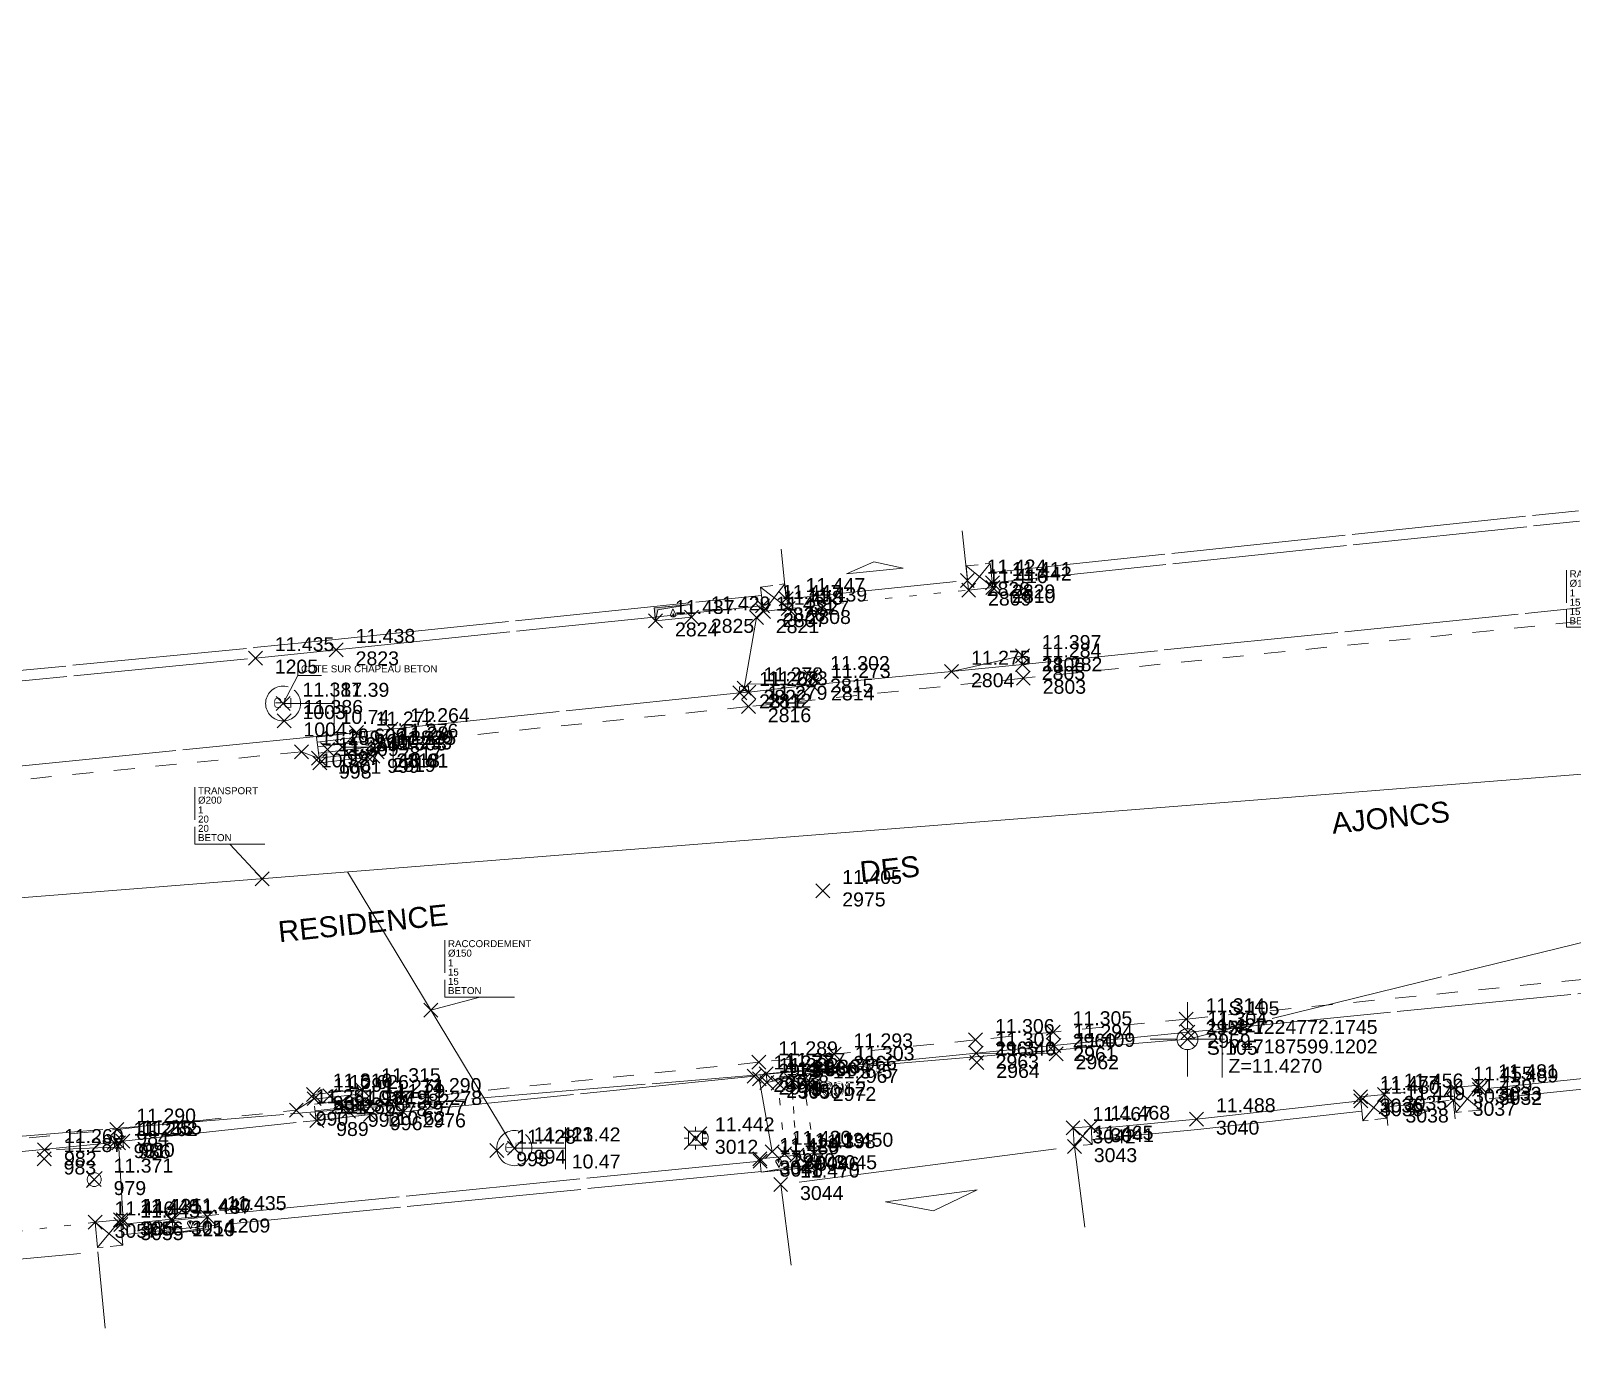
# Model space of a CAD drawing. Header units: metres. Extents: x 1224602 to 1224842, y 7187490 to 7187733.
# Drawn here: x 1224755.59 to 1224777.69, y 7187594.59 to 7187613.58 of the extents above; entities that cross this region are included whole.
import ezdxf
from ezdxf.enums import TextEntityAlignment as Align

# ---------------------------------------------------------------- set-up
doc = ezdxf.new("R2010")
doc.units = ezdxf.units.M
doc.header["$PDMODE"] = 3
doc.header["$PDSIZE"] = 0.1
for name, pattern in [('LL_0822', [2.5, 2.5, 0]), ('LL_0824', [0.35, 0.1, -0.25]), ('LL_0827', [0.2, 0.1, -0.1]), ('LL_0829', [0.6, 0.3, -0.3]), ('SL_1146', [2.5, 2.5, 0]), ('Socle_Continu', [2.5, 2.5, 0]), ('YL_2901', [2.5, 2.5, 0])]:
    doc.linetypes.add(name, pattern=pattern)
for name, color, linetype, lineweight in [('CLOTU_SCS', 212, 'Socle_Continu', 13), ('EAUPO_SCS', 140, 'Socle_Continu', 13), ('ELECT_SCS', 1, 'Socle_Continu', 13), ('GAZFL_SCS', 40, 'Socle_Continu', 13), ('HABIL_SCI', 7, 'Socle_Continu', 13), ('SIGTA_SCI', 7, 'Socle_Continu', 13), ('SIGTM_PSI', 1, 'Socle_Continu', 13), ('SIGTM_SCI', 1, 'Socle_Continu', 13), ('SIGTO_PSI', 255, 'Socle_Continu', 13), ('SIGTO_SCI', 255, 'Socle_Continu', 13), ('VOIRI_SCS', 7, 'Socle_Continu', 13)]:
    doc.layers.add(name, color=color, linetype=linetype, lineweight=lineweight)
for name, color, linetype, lineweight, true_color in [('EAUPL_PSI', 5, 'Socle_Continu', 13, 0x0000ff), ('EAUPL_SCS', 5, 'Socle_Continu', 13, 0x0000ff), ('EAUPL_SCT', 5, 'Socle_Continu', 13, 0x0000ff), ('EAUUS_PSI', 7, 'Socle_Continu', 13, 0x7f3f00), ('EAUUS_SCI', 7, 'Socle_Continu', 13, 0x7f3f00), ('EAUUS_SCS', 7, 'Socle_Continu', 13, 0x7f3f00), ('EAUUS_SCT', 7, 'Socle_Continu', 13, 0x7f3f00), ('SIGTR_PSS', 7, 'Socle_Continu', 13, 0x9966cc), ('SIGTS_PSS', 7, 'Socle_Continu', 13, 0x9966cc)]:
    doc.layers.add(name, color=color, linetype=linetype, lineweight=lineweight, true_color=true_color)
doc.styles.add('Reseaux', font='arial.ttf')
doc.styles.get("Standard").update_dxf_attribs({"font": 'arial.ttf'})
doc.styles.add('Style_2', font='WINGDNG3.TTF')
doc.linetypes.add('BL_0068', pattern='A,0.508,-0.254,["}",Style_2,S=0.254,R=0,X=-0.2,Y=-0.12],0.254', length=1.016)
doc.linetypes.add('BL_0101', pattern='A,3,-0.2,0.2,-0.381,["ep",Standard,S=0.254,R=0,X=-0.2,Y=-0.1],-0.381,0.2,-0.2', length=4.562)
doc.linetypes.add('CL_0181', pattern='A,3,-0.15,0.4,-0.381,["eu",Standard,S=0.254,R=0,X=-0.2,Y=-0.1],-0.381,0.4,-0.15', length=4.862)

# ---------------------------------------------------------------- blocks, each defined once
blk = doc.blocks.new('YP_1521')
at = {"layer": 'SIGTO_SCI', "color": 7, "linetype": 'Socle_Continu'}
blk.add_point((0, 0), dxfattribs=at)
at = {"layer": 'SIGTA_SCI', "linetype": 'Socle_Continu'}
blk.add_attdef('ALT', (0.278, 0.099), '', height=0.2, dxfattribs=at)
at = {"layer": 'SIGTA_SCI', "linetype": 'Socle_Continu', "flags": 9}
blk.add_attdef('CALQUE_ALT', (1.69, -1.18), '', height=0.2, dxfattribs=at)
at = {"layer": 'SIGTM_SCI', "linetype": 'Socle_Continu'}
blk.add_attdef('MAT', (0.278, -0.223), '', height=0.2, dxfattribs=at)
at = {"layer": 'SIGTM_SCI', "linetype": 'Socle_Continu', "flags": 9}
blk.add_attdef('CALQUE_MAT', (1.69, -1.501), '', height=0.2, dxfattribs=at)
at = {"layer": 'SIGTO_SCI', "linetype": 'Socle_Continu', "flags": 9}
for tag, p in [('ID', (1.69, 0.105)), ('NATURE', (1.69, -0.216)), ('FAMILLE', (1.69, -0.538)), ('CALQUE', (1.69, -0.859)), ('PCRS', (1.69, -1.823))]:
    blk.add_attdef(tag, p, '', height=0.2, dxfattribs=at)
blk = doc.blocks.new('YP_2900')
at = {"layer": 'SIGTO_PSI', "linetype": 'Socle_Continu'}
blk.add_line((0.5, 0), (0, 0), dxfattribs=at)
at = {"layer": 'SIGTO_PSI', "linetype": 'Socle_Continu', "flags": 128}
blk.add_lwpolyline([(0.5, -0.55), (0.5, 0.55)], dxfattribs=at)
at = {"layer": 'SIGTO_PSI', "color": 7, "linetype": 'Socle_Continu'}
blk.add_point((0, 0), dxfattribs=at)
at = {"layer": 'SIGTM_PSI', "color": 1, "linetype": 'Socle_Continu'}
blk.add_attdef('MAT', (0.589, 0.345), '', height=0.2, dxfattribs=at)
at = {"layer": 'SIGTM_PSI', "linetype": 'Socle_Continu', "flags": 9}
blk.add_attdef('CALQUE_MAT', (1.598, -0.695), '', height=0.2, dxfattribs=at)
at = {"layer": 'SIGTO_PSI', "linetype": 'Socle_Continu', "flags": 9}
for tag, p in [('ID', (1.598, 0.59)), ('NATURE', (1.598, 0.269)), ('FAMILLE', (1.598, -0.052)), ('CALQUE', (1.598, -0.374)), ('PCRS', (1.598, -1.016))]:
    blk.add_attdef(tag, p, '', height=0.2, dxfattribs=at)
at = {"layer": 'SIGTO_PSI', "linetype": 'Socle_Continu'}
for tag, p in [('X=', (0.589, 0.075)), ('Y=', (0.589, -0.204)), ('Z=', (0.589, -0.482))]:
    blk.add_attdef(tag, p, '', height=0.2, dxfattribs=at)
blk = doc.blocks.new('AP_0001')
at = {"layer": 'EAUPO_SCS', "linetype": 'Socle_Continu'}
blk.add_line((0.113, 0.113), (-0.113, -0.113), dxfattribs=at)
blk.add_circle((0, 0), 0.1, dxfattribs=at)
at = {"layer": 'EAUPO_SCS', "linetype": 'Socle_Continu', "flags": 9}
for tag, p in [('ID', (0.809, 0.507)), ('NATURE', (0.809, 0.186)), ('FAMILLE', (0.809, -0.135)), ('CALQUE', (0.809, -0.456)), ('PCRS', (0.809, -0.778))]:
    blk.add_attdef(tag, p, '', height=0.2, dxfattribs=at)
blk = doc.blocks.new('BP_0091')
at = {"layer": 'EAUPL_SCS', "linetype": 'Socle_Continu'}
h = blk.add_hatch(color=256, dxfattribs=at)
h.dxf.hatch_style = 1
h.paths.add_polyline_path([(0.09, 0), (0.91, 0, 0.388383)])
blk.add_line((0.91, 0), (0.09, 0), dxfattribs=at)
at = {"layer": 'EAUPL_SCS', "linetype": 'Socle_Continu', "flags": 128}
blk.add_lwpolyline([(0, 0), (0, 0.5), (1, 0.5), (1, 0)], close=True, dxfattribs=at)
at = {"layer": 'EAUPL_SCS', "linetype": 'Socle_Continu'}
blk.add_arc((0.5, -0.44), 0.602, 47.5494, 132.4506, dxfattribs=at)
at = {"layer": 'EAUPL_SCS', "linetype": 'Socle_Continu', "flags": 9}
for tag, p in [('CALQUE', (1.45, -0.06)), ('ID', (1.45, 0.91)), ('NATURE', (1.45, 0.59)), ('FAMILLE', (1.45, 0.27)), ('PCRS', (1.45, -0.38))]:
    blk.add_attdef(tag, p, '', height=0.2, dxfattribs=at)
blk = doc.blocks.new('LP_0841')
at = {"layer": 'VOIRI_SCS', "linetype": 'Socle_Continu', "flags": 128}
blk.add_lwpolyline([(0, 0), (0, 0.5), (1, 0)], dxfattribs=at)
at = {"layer": 'VOIRI_SCS', "linetype": 'Socle_Continu', "flags": 9}
for tag, p in [('ID', (1.428, 0.548)), ('NATURE', (1.428, 0.227)), ('FAMILLE', (1.428, -0.095)), ('CALQUE', (1.428, -0.416)), ('PCRS', (1.428, -0.737))]:
    blk.add_attdef(tag, p, '', height=0.2, dxfattribs=at)
blk = doc.blocks.new('BP_0089')
at = {"layer": 'EAUPL_SCS', "linetype": 'Socle_Continu'}
for p, q in [((1, 0.813), (-0.001, 0.812)), ((0, 0.625), (1, 0.626)), ((1, 0.376), (0, 0.375)), ((0, 0.187), (1, 0.188))]:
    blk.add_line(p, q, dxfattribs=at)
at = {"layer": 'EAUPL_SCS', "linetype": 'Socle_Continu', "flags": 128}
blk.add_lwpolyline([(0, 0), (-0.001, 1), (0.999, 1), (1, 0.001)], close=True, dxfattribs=at)
at = {"layer": 'EAUPL_SCS', "linetype": 'Socle_Continu', "flags": 9}
for tag, p in [('ID', (1.216, 0.998)), ('NATURE', (1.216, 0.676)), ('FAMILLE', (1.216, 0.355)), ('CALQUE', (1.216, 0.034)), ('PCRS', (1.216, -0.287))]:
    blk.add_attdef(tag, p, '', height=0.2, dxfattribs=at)
blk = doc.blocks.new('CP_0162')
at = {"layer": 'EAUUS_SCS', "linetype": 'Socle_Continu', "const_width": 0.025, "flags": 128}
for points in [[(-0.063, -0.111), (-0.174, -0.111, -0.405328), (-0.241, -0.045), (-0.241, 0.067, -0.999132), (-0.063, 0.067), (-0.063, 0.022), (-0.218, 0.022)], [(0.048, 0.155), (0.048, -0.034, 0.410802), (0.125, -0.111), (0.225, -0.111), (0.225, 0.155)]]:
    blk.add_lwpolyline(points, format="xyb", dxfattribs=at)
at = {"layer": 'EAUUS_SCS', "linetype": 'Socle_Continu'}
blk.add_circle((0, 0), 0.5, dxfattribs=at)
at = {"layer": 'EAUUS_SCS', "linetype": 'Socle_Continu', "flags": 9}
for tag, p in [('ID', (0.918, 0.522)), ('NATURE', (0.918, 0.2)), ('FAMILLE', (0.918, -0.121)), ('CALQUE', (0.918, -0.442)), ('PCRS', (0.918, -0.763))]:
    blk.add_attdef(tag, p, '', height=0.2, dxfattribs=at)
blk = doc.blocks.new('JP_0703')
at = {"layer": 'GAZFL_SCS', "linetype": 'Socle_Continu'}
blk.add_hatch(color=256, dxfattribs=at).paths.add_polyline_path([(0, 0), (0, 0.359), (1, 0.359), (0.088, 0.3)])
h = blk.add_hatch(color=256, dxfattribs=at)
edge = h.paths.add_edge_path()
edge.add_line((0.505, 0.179), (0.471, 0.106))
edge.add_line((0.471, 0.106), (0.471, 0.096))
edge.add_ellipse((0.505, 0.099), major_axis=(-0.0336, 0), ratio=0.758629, start_angle=5.446, end_angle=174.554)
edge.add_line((0.538, 0.096), (0.538, 0.106))
edge.add_line((0.538, 0.106), (0.505, 0.179))
at = {"layer": 'GAZFL_SCS', "linetype": 'Socle_Continu', "flags": 128}
blk.add_lwpolyline([(0, 0.359), (0, 0), (1, 0), (1, 0.359)], close=True, dxfattribs=at)
at = {"layer": 'GAZFL_SCS', "linetype": 'Socle_Continu'}
blk.add_lwpolyline([(0, 0), (0, 0.359), (1, 0.359), (0.088, 0.3)], close=True, dxfattribs=at)
blk.add_lwpolyline([(0.578, 0.106), (0.578, 0.124), (0.505, 0.281), (0.432, 0.124), (0.432, 0.106, 0.066358), (0.436, 0.095, 0.1059), (0.452, 0.076, 0.086348), (0.476, 0.064, 0.076263), (0.505, 0.059, 0.076263), (0.534, 0.064, 0.086348), (0.557, 0.076, 0.1059), (0.574, 0.095, 0.066358)], format="xyb", close=True, dxfattribs=at)
at = {"layer": 'GAZFL_SCS', "linetype": 'Socle_Continu', "flags": 9}
for tag, p in [('ID', (1.013, 0.696)), ('NATURE', (1.013, 0.374)), ('FAMILLE', (1.013, 0.053)), ('CALQUE', (1.013, -0.268)), ('PCRS', (1.013, -0.589))]:
    blk.add_attdef(tag, p, '', height=0.2, dxfattribs=at)
blk = doc.blocks.new('LP_0842')
at = {"layer": 'VOIRI_SCS', "linetype": 'Socle_Continu', "flags": 128}
blk.add_lwpolyline([(1, 0), (1, 0.5), (0, 0)], dxfattribs=at)
at = {"layer": 'VOIRI_SCS', "linetype": 'Socle_Continu', "flags": 9}
for tag, p in [('ID', (1.488, 0.614)), ('NATURE', (1.488, 0.292)), ('FAMILLE', (1.488, -0.029)), ('CALQUE', (1.488, -0.35)), ('PCRS', (1.488, -0.672))]:
    blk.add_attdef(tag, p, '', height=0.2, dxfattribs=at)
blk = doc.blocks.new('SP_1162')
at = {"layer": 'CLOTU_SCS', "linetype": 'Socle_Continu'}
for p, q in [((0, 0), (1, 1)), ((0, 1), (1, 0))]:
    blk.add_line(p, q, dxfattribs=at)
at = {"layer": 'CLOTU_SCS', "linetype": 'Socle_Continu', "flags": 128}
blk.add_lwpolyline([(1, 0), (0, 0), (0, 1), (1, 1)], close=True, dxfattribs=at)
at = {"layer": 'CLOTU_SCS', "linetype": 'Socle_Continu', "flags": 9}
for tag, p in [('NATURE', (1.089, -0.022)), ('ID', (1.089, 0.299)), ('CALQUE', (1.089, -0.665)), ('FAMILLE', (1.089, -0.344)), ('PCRS', (1.089, -0.986))]:
    blk.add_attdef(tag, p, '', height=0.2, dxfattribs=at)
blk = doc.blocks.new('SP_1161')
at = {"layer": 'CLOTU_SCS', "linetype": 'Socle_Continu'}
for p, q in [((0, 0), (0, 0.2745)), ((1, 0.2745), (1, 0)), ((0.5, 0.1545), (0.3438, 0.103)), ((0.6563, 0.103), (0.5, 0.1545)), ((0.3438, 0.103), (0.6563, 0.103)), ((0.0625, 0), (0.9375, 0))]:
    blk.add_line(p, q, dxfattribs=at)
at = {"layer": 'CLOTU_SCS', "linetype": 'Socle_Continu', "flags": 9}
for tag, p in [('ID', (1.3598, 0.3853)), ('NATURE', (1.3598, 0.0641)), ('FAMILLE', (1.3598, -0.2572)), ('CALQUE', (1.3598, -0.5785)), ('PCRS', (1.3598, -0.8998))]:
    blk.add_attdef(tag, p, '', height=0.2, dxfattribs=at)
blk = doc.blocks.new('FP_0404')
at = {"layer": 'ELECT_SCS', "linetype": 'Socle_Continu'}
h = blk.add_hatch(color=91, dxfattribs=at)
edge = h.paths.add_edge_path()
edge.add_ellipse((0.264, 0.162), major_axis=(-0.0287, 0.0287), ratio=1, start_angle=-135, end_angle=45, ccw=False)
edge.add_ellipse((0.264, 0.162), major_axis=(-0.0287, 0.0287), ratio=1, start_angle=45, end_angle=225, ccw=False)
h = blk.add_hatch(color=91, dxfattribs=at)
edge = h.paths.add_edge_path()
edge.add_ellipse((0.264, -0.163), major_axis=(-0.0287, 0.0287), ratio=1, start_angle=-135, end_angle=45, ccw=False)
edge.add_ellipse((0.264, -0.163), major_axis=(-0.0287, 0.0287), ratio=1, start_angle=45, end_angle=225, ccw=False)
at = {"layer": 'ELECT_SCS', "color": 193, "linetype": 'Socle_Continu'}
for p, q in [((-0.325, 0.325), (-0.203, 0.203)), ((0, 0.203), (0, 0.325)), ((0.203, 0.203), (0.325, 0.325)), ((-0.203, 0), (-0.325, 0)), ((-0.203, -0.203), (-0.325, -0.325)), ((0, -0.203), (0, -0.325)), ((0.203, 0), (0.325, 0)), ((0.325, -0.325), (0.203, -0.203))]:
    blk.add_line(p, q, dxfattribs=at)
at = {"layer": 'ELECT_SCS', "color": 91, "linetype": 'Socle_Continu', "flags": 128}
blk.add_lwpolyline([(-0.203, -0.203), (0.203, -0.203), (0.203, 0.203), (-0.203, 0.203)], close=True, dxfattribs=at)
at = {"layer": 'ELECT_SCS', "linetype": 'Socle_Continu', "flags": 128}
blk.add_lwpolyline([(-0.119, -0.115), (-0.014, 0.066), (0.015, 0.019), (0.115, 0.117), (0.012, -0.071), (-0.016, -0.017), (-0.119, -0.115)], dxfattribs=at)
at = {"layer": 'ELECT_SCS', "color": 91, "linetype": 'Socle_Continu'}
for points in [[(0.305, 0.162, 0.098491), (0.302, 0.178, 0.098491), (0.293, 0.191, 0.098491), (0.28, 0.2, 0.098491), (0.264, 0.203, 0.098491), (0.249, 0.2, 0.098491), (0.235, 0.191, 0.098491), (0.227, 0.178, 0.098491), (0.223, 0.162, 0.098491)], [(0.223, 0.162, 0.098491), (0.227, 0.147, 0.098491), (0.235, 0.134, 0.098491), (0.249, 0.125, 0.098491), (0.264, 0.122, 0.098491), (0.28, 0.125, 0.098491), (0.293, 0.134, 0.098491), (0.302, 0.147, 0.098491), (0.305, 0.162, 0.098491)], [(0.305, -0.163, 0.081301), (0.347, -0.095, 0.098491), (0.366, 0, 0.098491), (0.347, 0.095, 0.081301), (0.305, 0.162, 0.098491)], [(0.305, -0.163, 0.098491), (0.302, -0.147, 0.098491), (0.293, -0.134, 0.098491), (0.28, -0.125, 0.098491), (0.264, -0.122, 0.098491), (0.249, -0.125, 0.098491), (0.235, -0.134, 0.098491), (0.227, -0.147, 0.098491), (0.223, -0.163, 0.098491)], [(0.223, -0.163, 0.098491), (0.227, -0.178, 0.098491), (0.235, -0.191, 0.098491), (0.249, -0.2, 0.098491), (0.264, -0.203, 0.098491), (0.28, -0.2, 0.098491), (0.293, -0.191, 0.098491), (0.302, -0.178, 0.098491), (0.305, -0.163, 0.098491)]]:
    blk.add_lwpolyline(points, format="xyb", dxfattribs=at)
at = {"layer": 'ELECT_SCS', "linetype": 'Socle_Continu', "flags": 9}
for tag, p in [('ID', (0.868, 0.47)), ('NATURE', (0.868, 0.148)), ('FAMILLE', (0.868, -0.173)), ('CALQUE', (0.868, -0.494)), ('PCRS', (0.868, -0.815))]:
    blk.add_attdef(tag, p, '', height=0.2, dxfattribs=at)
blk = doc.blocks.new('YP_2903')
at = {"layer": 'SIGTR_PSS', "color": 1, "linetype": 'Socle_Continu'}
blk.add_line((0, 0.15), (0, 0.533), dxfattribs=at)
at = {"layer": 'SIGTR_PSS', "color": 5, "linetype": 'Socle_Continu'}
blk.add_line((-0.15, 0), (-0.533, 0), dxfattribs=at)
at = {"layer": 'SIGTR_PSS', "color": 3, "linetype": 'Socle_Continu'}
blk.add_line((0.15, 0), (0.533, 0), dxfattribs=at)
at = {"layer": 'SIGTR_PSS', "color": 2, "linetype": 'Socle_Continu'}
blk.add_line((0, -0.15), (0, -0.533), dxfattribs=at)
at = {"layer": 'SIGTR_PSS', "color": 4, "linetype": 'Socle_Continu'}
blk.add_circle((0, 0), 0.15, dxfattribs=at)
at = {"layer": 'SIGTR_PSS', "linetype": 'Socle_Continu', "flags": 9}
for tag, p in [('ID', (1.343, 0.305)), ('NATURE', (1.343, -0.016)), ('FAMILLE', (1.343, -0.337)), ('CALQUE', (1.343, -0.659)), ('PCRS', (1.343, -0.98))]:
    blk.add_attdef(tag, p, '', height=0.2, dxfattribs=at)
blk = doc.blocks.new('ZP_1565')
at = {"layer": 'HABIL_SCI', "linetype": 'Socle_Continu'}
blk.add_attdef('TYPE', text='', height=0.3, dxfattribs=at).set_placement((0, 0), align=Align.MIDDLE_CENTER)
at = {"layer": 'HABIL_SCI', "linetype": 'Socle_Continu', "flags": 9}
for tag, p in [('ID', (0.547, -0.599)), ('NATURE', (0.547, -0.92)), ('FAMILLE', (0.547, -1.242)), ('CALQUE', (0.547, -1.563)), ('PCRS', (0.533, -1.833))]:
    blk.add_attdef(tag, p, '', height=0.2, dxfattribs=at)
blk = doc.blocks.new('*U81')
at = {"layer": 'EAUUS_SCI', "linetype": 'Socle_Continu'}
blk.add_line((-0.926, 0.992), (0, 0), dxfattribs=at)
at = {"layer": 'EAUUS_SCI', "linetype": 'Socle_Continu', "flags": 128}
blk.add_lwpolyline([(0.074, 0.992), (-1.926, 0.992), (-1.926, 2.63)], dxfattribs=at)
at = {"layer": 'EAUUS_SCI', "linetype": 'Socle_Continu'}
blk.add_point((0, 0), dxfattribs=at)
for tag, p in [('TYPE', (-1.838, 2.425)), ('DIAM', (-1.838, 2.155)), ('NBR', (-1.838, 1.876)), ('LARG', (-1.838, 1.611)), ('HAUT', (-1.838, 1.345)), ('MATER', (-1.838, 1.079))]:
    blk.add_attdef(tag, p, '', height=0.2, dxfattribs=at)
at = {"layer": 'EAUUS_SCI', "linetype": 'Socle_Continu', "flags": 9}
for tag, p in [('ID', (2.47, 1.418)), ('NATURE', (2.47, 1.097)), ('FAMILLE', (2.47, 0.776)), ('CALQUE', (2.47, 0.454))]:
    blk.add_attdef(tag, p, '', height=0.2, dxfattribs=at)
blk = doc.blocks.new('*U108')
at = {"layer": 'EAUUS_SCI', "linetype": 'Socle_Continu'}
blk.add_line((0.427, 0.807), (0, 0), dxfattribs=at)
at = {"layer": 'EAUUS_SCI', "linetype": 'Socle_Continu', "flags": 128}
blk.add_lwpolyline([(1.1, 0.807), (0.427, 0.807), (0.427, 1.164)], dxfattribs=at)
at = {"layer": 'EAUUS_SCI', "linetype": 'Socle_Continu'}
blk.add_point((0, 0), dxfattribs=at)
blk.add_attdef('TXT', (0.515, 0.895), '', height=0.2, dxfattribs=at)
at = {"layer": 'EAUUS_SCI', "linetype": 'Socle_Continu', "flags": 9}
for tag, p in [('NATURE', (1.967, -0.177)), ('ID', (1.967, 0.144)), ('FAMILLE', (1.967, -0.499)), ('CALQUE', (1.967, -0.82)), ('PCRS', (1.967, -1.141))]:
    blk.add_attdef(tag, p, '', height=0.2, dxfattribs=at)
blk = doc.blocks.new('CP_2101')
at = {"layer": 'EAUUS_PSI', "linetype": 'Socle_Continu'}
blk.add_line((0.733, 0), (0, 0), dxfattribs=at)
at = {"layer": 'EAUUS_PSI', "linetype": 'Socle_Continu', "flags": 128}
blk.add_lwpolyline([(0.733, -0.3), (0.733, 0.3)], dxfattribs=at)
at = {"layer": 'EAUUS_PSI', "linetype": 'Socle_Continu'}
blk.add_point((0, 0), dxfattribs=at)
at = {"layer": 'EAUUS_PSI', "linetype": 'Socle_Continu', "style": 'Reseaux', "flags": 9}
for tag, p in [('ID', (2.525, 0.541)), ('NATURE', (2.525, 0.22))]:
    blk.add_attdef(tag, p, '', height=0.2, dxfattribs=at)
at = {"layer": 'EAUUS_PSI', "linetype": 'Socle_Continu'}
for tag, p in [('TAMPON', (0.824, 0.196)), ('RADIER', (0.824, -0.192))]:
    blk.add_attdef(tag, text='', height=0.2, dxfattribs=at).set_placement(p, align=Align.MIDDLE_LEFT)
at = {"layer": 'EAUUS_PSI', "linetype": 'Socle_Continu', "flags": 9}
for tag, p in [('FAMILLE', (2.525, -0.101)), ('CALQUE', (2.525, -0.423))]:
    blk.add_attdef(tag, p, '', height=0.2, dxfattribs=at)
blk = doc.blocks.new('*U109')
at = {"layer": 'EAUUS_SCI', "linetype": 'Socle_Continu'}
blk.add_line((1.403, 0.37), (0, 0), dxfattribs=at)
at = {"layer": 'EAUUS_SCI', "linetype": 'Socle_Continu', "flags": 128}
blk.add_lwpolyline([(2.403, 0.37), (0.403, 0.37), (0.403, 2.009)], dxfattribs=at)
at = {"layer": 'EAUUS_SCI', "linetype": 'Socle_Continu'}
blk.add_point((0, 0), dxfattribs=at)
for tag, p in [('TYPE', (0.492, 1.804)), ('DIAM', (0.492, 1.533)), ('NBR', (0.492, 1.255)), ('LARG', (0.492, 0.989)), ('HAUT', (0.492, 0.723)), ('MATER', (0.492, 0.458))]:
    blk.add_attdef(tag, p, '', height=0.2, dxfattribs=at)
at = {"layer": 'EAUUS_SCI', "linetype": 'Socle_Continu', "flags": 9}
for tag, p in [('ID', (2.47, 1.418)), ('NATURE', (2.47, 1.097)), ('FAMILLE', (2.47, 0.776)), ('CALQUE', (2.47, 0.454))]:
    blk.add_attdef(tag, p, '', height=0.2, dxfattribs=at)
blk = doc.blocks.new('*U110')
at = {"layer": 'EAUUS_SCI', "linetype": 'Socle_Continu'}
blk.add_line((-2.131, 0.397), (0, 0), dxfattribs=at)
at = {"layer": 'EAUUS_SCI', "linetype": 'Socle_Continu', "flags": 128}
blk.add_lwpolyline([(-1.131, 0.397), (-3.131, 0.397), (-3.131, 2.035)], dxfattribs=at)
at = {"layer": 'EAUUS_SCI', "linetype": 'Socle_Continu'}
blk.add_point((0, 0), dxfattribs=at)
for tag, p in [('TYPE', (-3.043, 1.83)), ('DIAM', (-3.043, 1.56)), ('NBR', (-3.043, 1.282)), ('LARG', (-3.043, 1.016)), ('HAUT', (-3.043, 0.75)), ('MATER', (-3.043, 0.484))]:
    blk.add_attdef(tag, p, '', height=0.2, dxfattribs=at)
at = {"layer": 'EAUUS_SCI', "linetype": 'Socle_Continu', "flags": 9}
for tag, p in [('ID', (2.47, 1.418)), ('NATURE', (2.47, 1.097)), ('FAMILLE', (2.47, 0.776)), ('CALQUE', (2.47, 0.454))]:
    blk.add_attdef(tag, p, '', height=0.2, dxfattribs=at)
blk = doc.blocks.new('*U52')
at = {"layer": 'EAUPL_PSI', "linetype": 'Socle_Continu'}
blk.add_line((0.733, 0), (0, 0), dxfattribs=at)
at = {"layer": 'EAUPL_PSI', "linetype": 'Socle_Continu', "flags": 128}
blk.add_lwpolyline([(0.733, -0.3), (0.733, 0.3)], dxfattribs=at)
at = {"layer": 'EAUPL_PSI', "linetype": 'Socle_Continu'}
blk.add_point((0, 0), dxfattribs=at)
for tag, p in [('TAMPON', (0.824, 0.196)), ('RADIER', (0.824, -0.192))]:
    blk.add_attdef(tag, text='', height=0.2, dxfattribs=at).set_placement(p, align=Align.MIDDLE_LEFT)
at = {"layer": 'EAUPL_PSI', "linetype": 'Socle_Continu', "style": 'Reseaux', "flags": 9}
for tag, p in [('ID', (2.428, 0.07)), ('NATURE', (2.428, -0.251))]:
    blk.add_attdef(tag, p, '', height=0.2, dxfattribs=at)
at = {"layer": 'EAUPL_PSI', "linetype": 'Socle_Continu', "flags": 9}
for tag, p in [('FAMILLE', (2.428, -0.573)), ('CALQUE', (2.428, -0.894))]:
    blk.add_attdef(tag, p, '', height=0.2, dxfattribs=at)

msp = doc.modelspace()

# ---------------------------------------------------------------- linework, layer by layer
at = {"layer": 'CLOTU_SCS', "linetype": 'SL_1146'}
for points in [[(1224769.364, 7187605.813, 11.428), (1224777.78, 7187606.698, 11.494)], [(1224769.38, 7187605.664, 11.411), (1224777.796, 7187606.549, 11.479)], [(1224750.276, 7187603.903, 11.441), (1224753.608, 7187604.229, 11.468), (1224758.798, 7187604.735, 11.436), (1224759.956, 7187604.853, 11.439), (1224766.068, 7187605.483, 11.446)], [(1224750.291, 7187603.754, 11.396), (1224753.623, 7187604.08, 11.468), (1224758.813, 7187604.586, 11.435), (1224759.972, 7187604.704, 11.438), (1224766.084, 7187605.334, 11.447)], [(1224778.971, 7187598.675, 11.487), (1224778.964, 7187598.674, 11.487), (1224776.359, 7187598.401, 11.489), (1224776.356, 7187598.401, 11.489)], [(1224778.987, 7187598.525, 11.472), (1224776.369, 7187598.252, 11.447)], [(1224774.659, 7187598.238, 11.48), (1224772.305, 7187597.974, 11.488), (1224770.795, 7187597.832, 11.468)], [(1224774.676, 7187598.088, 11.445), (1224772.322, 7187597.825, 11.462), (1224770.805, 7187597.682, 11.468)], [(1224766.051, 7187597.372, 11.43), (1224757.611, 7187596.539, 11.44), (1224756.885, 7187596.462, 11.443)], [(1224766.066, 7187597.222, 11.457), (1224757.626, 7187596.39, 11.455), (1224756.901, 7187596.313, 11.457)]]:
    msp.add_polyline3d(points, dxfattribs=at)
at = {"layer": 'EAUPL_SCS', "linetype": 'BL_0068'}
for points in [[(1224765.995, 7187605.166, 11.431), (1224765.819, 7187604.153, 11.278)], [(1224766.223, 7187597.507, 11.42), (1224766.037, 7187598.55, 11.282)], [(1224756.916, 7187596.531, 11.435), (1224756.853, 7187597.632, 11.262)]]:
    msp.add_polyline3d(points, dxfattribs=at)
at = {"layer": 'EAUPL_SCT', "linetype": 'BL_0101'}
msp.add_polyline3d([(1224760.147, 7187598.087, 10.619), (1224759.881, 7187598.307, 10.626)], dxfattribs=at)
at = {"layer": 'EAUUS_SCT', "linetype": 'CL_0181'}
for points in [[(1224779.278, 7187603.035, 10.02), (1224738.541, 7187599.807, 9.93)], [(1224762.525, 7187597.558, 10.47), (1224760.134, 7187601.518, 9.978)]]:
    msp.add_polyline3d(points, dxfattribs=at)
at = {"layer": 'SIGTS_PSS', "linetype": 'YL_2901'}
msp.add_polyline3d([(1224718.643, 7187594.665, 11.273), (1224724.194, 7187641.786, 11.605), (1224743.464, 7187686.347, 12.019), (1224774.759, 7187705.496, 12.369), (1224807.6, 7187693.028, 12.688), (1224838.124, 7187643.847, 11.839), (1224818.746, 7187610.542, 11.62), (1224772.174, 7187599.12, 11.427)], close=True, dxfattribs=at)
at = {"layer": 'VOIRI_SCS', "linetype": 'LL_0824'}
for points in [[(1224766.45, 7187605.297, 11.439), (1224769.038, 7187605.561, 11.416)], [(1224766.4, 7187597.477, 11.413), (1224766.308, 7187598.49, 11.386)], [(1224766.825, 7187597.479, 11.45), (1224766.67, 7187598.532, 11.361)], [(1224775.992, 7187598.429, 11.455), (1224774.997, 7187598.329, 11.456)], [(1224756.517, 7187596.495, 11.446), (1224752.542, 7187596.03, 11.47)]]:
    msp.add_polyline3d(points, dxfattribs=at)
at = {"layer": 'VOIRI_SCS', "linetype": 'LL_0829'}
for points in [[(1224779.544, 7187605.287, 11.321), (1224769.822, 7187604.297, 11.282), (1224765.881, 7187603.889, 11.279), (1224760.59, 7187603.346, 11.276), (1224760.558, 7187603.241, 11.285), (1224760.498, 7187603.176, 11.293)], [(1224802.155, 7187603.346, 11.377), (1224801.173, 7187603.102, 11.392), (1224798.671, 7187602.56, 11.392), (1224796.693, 7187602.158, 11.393), (1224795.721, 7187601.972, 11.372), (1224794.734, 7187601.792, 11.367), (1224794.322, 7187601.721, 11.362), (1224793.344, 7187601.573, 11.358), (1224788.442, 7187601.049, 11.358), (1224785.39, 7187600.732, 11.328), (1224780.227, 7187600.217, 11.307), (1224772.157, 7187599.408, 11.314), (1224770.25, 7187599.222, 11.305), (1224769.137, 7187599.11, 11.306), (1224767.108, 7187598.904, 11.293), (1224766.031, 7187598.79, 11.289), (1224760.921, 7187598.263, 11.29), (1224760.376, 7187598.241, 11.274)], [(1224759.719, 7187603.15, 11.284), (1224759.473, 7187603.241, 11.259), (1224753.759, 7187602.674, 11.277), (1224750.688, 7187602.366, 11.245), (1224749.672, 7187602.272, 11.238), (1224747.647, 7187602.077, 11.248), (1224746.643, 7187601.975, 11.253), (1224740.964, 7187601.396, 11.224), (1224738.076, 7187601.134, 11.212)], [(1224710.782, 7187594.589, 11.145), (1224712.418, 7187594.661, 11.141), (1224715.606, 7187594.82, 11.171), (1224718.6, 7187594.955, 11.176), (1224724.837, 7187595.218, 11.151), (1224725.849, 7187595.26, 11.181), (1224726.859, 7187595.305, 11.181), (1224729.882, 7187595.454, 11.191), (1224732.222, 7187595.541, 11.209), (1224733.411, 7187595.598, 11.234), (1224734.443, 7187595.658, 11.238), (1224735.448, 7187595.719, 11.235), (1224736.476, 7187595.815, 11.237), (1224738.478, 7187596.028, 11.225), (1224740.491, 7187596.214, 11.236), (1224741.494, 7187596.329, 11.236), (1224745.513, 7187596.724, 11.248), (1224748.682, 7187597.038, 11.267), (1224751.71, 7187597.334, 11.278), (1224752.703, 7187597.425, 11.279), (1224754.376, 7187597.588, 11.268), (1224756.829, 7187597.827, 11.29), (1224759.4, 7187598.103, 11.281), (1224759.655, 7187598.267, 11.291)]]:
    msp.add_polyline3d(points, dxfattribs=at)
at = {"layer": 'VOIRI_SCS', "linetype": 'LL_0822'}
for points in [[(1224779.503, 7187605.478, 11.312), (1224769.808, 7187604.495, 11.284), (1224768.794, 7187604.391, 11.275), (1224766.788, 7187604.202, 11.273), (1224765.885, 7187604.096, 11.273)], [(1224765.756, 7187604.088, 11.268), (1224760.753, 7187603.568, 11.264), (1224760.261, 7187603.519, 11.272), (1224753.736, 7187602.864, 11.265), (1224749.646, 7187602.456, 11.242), (1224746.617, 7187602.155, 11.249), (1224740.935, 7187601.591, 11.222), (1224738.063, 7187601.312, 11.198)], [(1224794.361, 7187601.519, 11.345), (1224793.348, 7187601.375, 11.353), (1224788.446, 7187600.86, 11.334), (1224787.427, 7187600.763, 11.328), (1224785.409, 7187600.553, 11.316), (1224784.418, 7187600.469, 11.317), (1224780.258, 7187600.018, 11.306), (1224772.182, 7187599.219, 11.304), (1224770.26, 7187599.031, 11.294), (1224769.146, 7187598.921, 11.301), (1224767.129, 7187598.717, 11.303), (1224766.137, 7187598.624, 11.287)], [(1224765.962, 7187598.588, 11.277), (1224760.931, 7187598.078, 11.278)], [(1224756.912, 7187597.656, 11.255), (1224759.693, 7187597.955, 11.286), (1224760.464, 7187598.038, 11.282), (1224760.931, 7187598.078, 11.278)], [(1224745.685, 7187596.53, 11.232), (1224748.712, 7187596.843, 11.241), (1224751.747, 7187597.143, 11.255), (1224753.768, 7187597.332, 11.247), (1224754.378, 7187597.404, 11.246), (1224756.789, 7187597.638, 11.255)]]:
    msp.add_polyline3d(points, dxfattribs=at)
at = {"layer": 'VOIRI_SCS', "linetype": 'LL_0827'}
msp.add_polyline3d([(1224766.573, 7187597.457, 11.398), (1224766.5, 7187598.527, 11.364)], dxfattribs=at)

# ---------------------------------------------------------------- block references
at = {"layer": 'CLOTU_SCS', "linetype": 'Socle_Continu'}
for p, xscale, yscale, rotation in [((1224766.422, 7187605.433, 11.447), 2.610895698533106, 2.610895698533106, 5.84106314454378), ((1224775.985, 7187598.245, 11.439), 0.9690051683186809, 0.9690051683186809, 185.7509657614219), ((1224770.554, 7187597.58, 11.465), 4.245806581873405, 4.245806581873405, 187.3521678073514)]:
    msp.add_blockref('SP_1161', p, dxfattribs=dict(at, xscale=xscale, yscale=yscale, rotation=rotation))
at = {"layer": 'CLOTU_SCS', "color": 6, "linetype": 'Socle_Continu'}
for p, xscale, yscale, rotation in [((1224769.038, 7187605.561, 11.416), 0.3468978449534415, 0.3468978449534415, 6.113491801753525), ((1224766.099, 7187605.252, 11.438), 0.354110616559809, 0.354110616559809, 7.339815933058017), ((1224776.35, 7187598.461, 11.481), 0.3597092319082121, 0.3597092319082121, 185.0516911684138), ((1224774.997, 7187598.329, 11.456), 0.3454689013326906, 0.3454689013326906, 186.1355395688583), ((1224770.793, 7187597.867, 11.468), 0.2597250409027473, 0.2597250409027473, 183.8791548291591), ((1224766.825, 7187597.479, 11.45), 0.2534749826397423, 0.2534749826397423, 184.9907422796595), ((1224756.88, 7187596.528, 11.44), 0.3650023890488439, 0.3650023890488439, 185.2537344412534)]:
    msp.add_blockref('SP_1162', p, dxfattribs=dict(at, xscale=xscale, yscale=yscale, rotation=rotation))
at = {"layer": 'CLOTU_SCS', "linetype": 'Socle_Continu', "xscale": 3.997702551132587, "yscale": 3.997702551132587, "zscale": 0.5017741122660064, "rotation": 185.3943128442579}
msp.add_blockref('SP_1161', (1224756.556, 7187596.07, 11.493), dxfattribs=at)
at = {"layer": 'EAUPL_PSI', "linetype": 'Socle_Continu'}
for p, values in [((1224760.057, 7187603.307, 11.28), {'TAMPON': '11.28', 'RADIER': '10.61'}), ((1224760.012, 7187598.18, 11.29), {'TAMPON': '11.29', 'RADIER': '10.62'})]:
    msp.add_blockref('*U52', p, dxfattribs=at).add_auto_attribs(values)
at = {"layer": 'EAUPL_SCS', "linetype": 'Socle_Continu'}
for name, p, xscale, yscale, rotation in [('BP_0091', (1224765.756, 7187604.088, 11.268), 0.1291909947405421, 0.17, 3.514698024777141), ('BP_0089', (1224759.735, 7187603.081, 11.309), 0.6933404221262811, 0.3726067590115396, 6.785414865257545), ('BP_0089', (1224760.338, 7187598.405, 11.315), 0.6980732203693338, 0.376477831774931, 186.2621334497067), ('BP_0091', (1224756.912, 7187597.656, 11.255), 0.124325235423686, 0.17, 188.6778383689491)]:
    msp.add_blockref(name, p, dxfattribs=dict(at, xscale=xscale, yscale=yscale, rotation=rotation))
at = {"layer": 'EAUPO_SCS', "linetype": 'Socle_Continu'}
for p in [(1224766.813, 7187598.458, 11.375), (1224756.503, 7187597.108, 11.371)]:
    msp.add_blockref('AP_0001', p, dxfattribs=at)
at = {"layer": 'EAUUS_PSI', "linetype": 'Socle_Continu'}
ref = msp.add_blockref('CP_2101', (1224759.21, 7187603.934, 11.387), dxfattribs=at)
ref.add_attrib('TAMPON', '11.39', dxfattribs={"linetype": 'Socle_Continu', "height": 0.2}).set_placement((1224760.034, 7187604.13), align=Align.MIDDLE_LEFT)
ref.add_attrib('RADIER', '10.74', dxfattribs={"linetype": 'Socle_Continu', "height": 0.2}).set_placement((1224760.034, 7187603.742), align=Align.MIDDLE_LEFT)
ref = msp.add_blockref('CP_2101', (1224762.525, 7187597.558, 11.423), dxfattribs=at)
ref.add_attrib('TAMPON', '11.42', dxfattribs={"linetype": 'Socle_Continu', "height": 0.2}).set_placement((1224763.348, 7187597.754), align=Align.MIDDLE_LEFT)
ref.add_attrib('RADIER', '10.47', dxfattribs={"linetype": 'Socle_Continu', "height": 0.2}).set_placement((1224763.348, 7187597.366), align=Align.MIDDLE_LEFT)
at = {"layer": 'EAUUS_SCI', "linetype": 'Socle_Continu', "xscale": 0.5, "yscale": 0.5, "zscale": 0.5}
for name, p, values in [('*U110', (1224779.174, 7187604.828), {'TYPE': 'RACCORDEMENT', 'DIAM': 'Ø150', 'NBR': '1', 'LARG': '15', 'HAUT': '15', 'MATER': 'BETON'}), ('*U81', (1224758.91, 7187601.421), {'TYPE': 'TRANSPORT', 'DIAM': 'Ø200', 'NBR': '1', 'LARG': '20', 'HAUT': '20', 'MATER': 'BETON'}), ('*U109', (1224761.328, 7187599.538), {'TYPE': 'RACCORDEMENT', 'DIAM': 'Ø150', 'NBR': '1', 'LARG': '15', 'HAUT': '15', 'MATER': 'BETON'})]:
    msp.add_blockref(name, p, dxfattribs=at).add_auto_attribs(values)
at = {"layer": 'EAUUS_SCI', "linetype": 'Socle_Continu'}
ref = msp.add_blockref('*U108', (1224759.21, 7187603.934, 11.387), dxfattribs=dict(at, xscale=0.5, yscale=0.5, zscale=0.5))
ref.add_attrib('TXT', 'COTE SUR CHAPEAU BETON', (1224759.467, 7187604.381), dxfattribs={"linetype": 'Socle_Continu', "height": 0.1})
at = {"layer": 'EAUUS_SCS', "linetype": 'Socle_Continu'}
for p, xscale, yscale in [((1224759.21, 7187603.934, 11.387), 0.499506774495739, 0.499506774495739), ((1224762.525, 7187597.558, 11.423), 0.5035085605617888, 0.5035085605617888)]:
    msp.add_blockref('CP_0162', p, dxfattribs=dict(at, xscale=xscale, yscale=yscale))
at = {"layer": 'ELECT_SCS', "linetype": 'Socle_Continu', "xscale": 0.5, "yscale": 0.5}
msp.add_blockref('FP_0404', (1224765.122, 7187597.7, 11.442), dxfattribs=at)
at = {"layer": 'GAZFL_SCS', "linetype": 'Socle_Continu'}
for p, xscale, yscale, rotation in [((1224764.55, 7187605.119, 11.437), 0.516985030717279, 0.516985030717279, 5.67072805347386), ((1224766.573, 7187597.457, 11.398), 0.5303183046048401, 0.5303183046048401, 185.7121519799211), ((1224758.127, 7187596.571, 11.435), 0.5077589863135576, 0.5077589863135576, 185.9582173882173)]:
    msp.add_blockref('JP_0703', p, dxfattribs=dict(at, xscale=xscale, yscale=yscale, rotation=rotation))
at = {"layer": 'HABIL_SCI', "linetype": 'Socle_Continu', "rotation": 5.881833357028735}
msp.add_blockref('ZP_1565', (1224764.143, 7187601.174), dxfattribs=at).add_auto_attribs({'TYPE': 'RUE                                                   RESIDENCE                                                   DES                                                   AJONCS'})
at = {"layer": 'SIGTO_PSI', "color": 193, "linetype": 'Socle_Continu'}
msp.add_blockref('YP_2900', (1224772.174, 7187599.12, 11.427), dxfattribs=at).add_auto_attribs({'MAT': 'S.105', 'X=': 'X=1224772.1745', 'Y=': 'Y=7187599.1202', 'Z=': 'Z=11.4270'})
at = {"layer": 'SIGTO_SCI', "linetype": 'Socle_Continu'}
for p, values in [((1224769.019, 7187605.699, 11.424), {'ALT': '11.424', 'MAT': '2828'}), ((1224769.38, 7187605.664, 11.411), {'ALT': '11.411', 'MAT': '2829'}), ((1224766.422, 7187605.433, 11.447), {'ALT': '11.447', 'MAT': '2827'}), ((1224769.038, 7187605.561, 11.416), {'ALT': '11.416', 'MAT': '2809'}), ((1224769.383, 7187605.598, 11.442), {'ALT': '11.442', 'MAT': '2810'}), ((1224766.084, 7187605.334, 11.447), {'ALT': '11.447', 'MAT': '2826'}), ((1224766.099, 7187605.252, 11.438), {'ALT': '11.438', 'MAT': '2807'}), ((1224766.45, 7187605.297, 11.439), {'ALT': '11.439', 'MAT': '2808'}), ((1224764.55, 7187605.119, 11.437), {'ALT': '11.437', 'MAT': '2824'}), ((1224765.064, 7187605.17, 11.429), {'ALT': '11.429', 'MAT': '2825'}), ((1224765.995, 7187605.166, 11.431), {'ALT': '11.431', 'MAT': '2821'}), ((1224758.813, 7187604.586, 11.435), {'ALT': '11.435', 'MAT': '1205'}), ((1224759.972, 7187604.704, 11.438), {'ALT': '11.438', 'MAT': '2823'}), ((1224769.808, 7187604.616, 11.397), {'ALT': '11.397', 'MAT': '2806'}), ((1224766.774, 7187604.315, 11.302), {'ALT': '11.302', 'MAT': '2815'}), ((1224768.794, 7187604.391, 11.275), {'ALT': '11.275', 'MAT': '2804'}), ((1224769.808, 7187604.495, 11.284), {'ALT': '11.284', 'MAT': '2805'}), ((1224765.756, 7187604.088, 11.268), {'ALT': '11.268', 'MAT': '2811'}), ((1224765.819, 7187604.153, 11.278), {'ALT': '11.278', 'MAT': '2822'}), ((1224765.885, 7187604.096, 11.273), {'ALT': '11.273', 'MAT': '2812'}), ((1224766.788, 7187604.202, 11.273), {'ALT': '11.273', 'MAT': '2814'}), ((1224769.822, 7187604.297, 11.282), {'ALT': '11.282', 'MAT': '2803'}), ((1224759.21, 7187603.934, 11.387), {'ALT': '11.387', 'MAT': '1003'}), ((1224765.881, 7187603.889, 11.279), {'ALT': '11.279', 'MAT': '2816'}), ((1224759.224, 7187603.685, 11.386), {'ALT': '11.386', 'MAT': '1004'}), ((1224760.261, 7187603.519, 11.272), {'ALT': '11.272', 'MAT': '1000'}), ((1224760.753, 7187603.568, 11.264), {'ALT': '11.264', 'MAT': '2820'}), ((1224759.473, 7187603.241, 11.259), {'ALT': '11.259', 'MAT': '1002'}), ((1224759.848, 7187603.276, 10.609), {'ALT': '10.609', 'MAT': '997'}), ((1224760.558, 7187603.241, 11.285), {'ALT': '11.285', 'MAT': '2818'}), ((1224760.59, 7187603.346, 11.276), {'ALT': '11.276', 'MAT': '2817'}), ((1224759.719, 7187603.15, 11.284), {'ALT': '11.284', 'MAT': '1001'}), ((1224759.735, 7187603.081, 11.309), {'ALT': '11.309', 'MAT': '998'}), ((1224760.424, 7187603.163, 11.303), {'ALT': '11.303', 'MAT': '999'}), ((1224760.498, 7187603.176, 11.293), {'ALT': '11.293', 'MAT': '2819'}), ((1224766.948, 7187601.247, 11.405), {'ALT': '11.405', 'MAT': '2975'}), ((1224770.25, 7187599.222, 11.305), {'ALT': '11.305', 'MAT': '2960'}), ((1224772.157, 7187599.408, 11.314), {'ALT': '11.314', 'MAT': '2958'}), ((1224772.182, 7187599.219, 11.304), {'ALT': '11.304', 'MAT': '2959'}), ((1224769.137, 7187599.11, 11.306), {'ALT': '11.306', 'MAT': '2965'}), ((1224770.26, 7187599.031, 11.294), {'ALT': '11.294', 'MAT': '2961'}), ((1224772.174, 7187599.12, 11.427), {'ALT': '11.427', 'MAT': 'S.105'}), ((1224766.031, 7187598.79, 11.289), {'ALT': '11.289', 'MAT': '2973'}), ((1224767.108, 7187598.904, 11.293), {'ALT': '11.293', 'MAT': '2966'}), ((1224769.146, 7187598.921, 11.301), {'ALT': '11.301', 'MAT': '2963'}), ((1224769.157, 7187598.787, 11.34), {'ALT': '11.340', 'MAT': '2964'}), ((1224770.293, 7187598.912, 11.409), {'ALT': '11.409', 'MAT': '2962'}), ((1224765.962, 7187598.588, 11.277), {'ALT': '11.277', 'MAT': '2974'}), ((1224766.137, 7187598.624, 11.287), {'ALT': '11.287', 'MAT': '2968'}), ((1224767.129, 7187598.717, 11.303), {'ALT': '11.303', 'MAT': '2967'}), ((1224760.338, 7187598.405, 11.315), {'ALT': '11.315', 'MAT': '987'}), ((1224766.037, 7187598.55, 11.282), {'ALT': '11.282', 'MAT': '2971'}), ((1224766.145, 7187598.501, 11.386), {'ALT': '11.386', 'MAT': '2969'}), ((1224766.308, 7187598.49, 11.386), {'ALT': '11.386', 'MAT': '3050'}), ((1224766.5, 7187598.527, 11.364), {'ALT': '11.364', 'MAT': '3051'}), ((1224766.67, 7187598.532, 11.361), {'ALT': '11.361', 'MAT': '3052'}), ((1224766.813, 7187598.458, 11.375), {'ALT': '11.375', 'MAT': '2972'}), ((1224775.992, 7187598.429, 11.455), {'ALT': '11.455', 'MAT': '3034'}), ((1224776.35, 7187598.461, 11.481), {'ALT': '11.481', 'MAT': '3033'}), ((1224776.359, 7187598.401, 11.489), {'ALT': '11.489', 'MAT': '3032'}), ((1224759.644, 7187598.329, 11.31), {'ALT': '11.310', 'MAT': '988'}), ((1224759.655, 7187598.267, 11.291), {'ALT': '11.291', 'MAT': '991'}), ((1224759.881, 7187598.307, 10.626), {'ALT': '10.626', 'MAT': '993'}), ((1224760.376, 7187598.241, 11.274), {'ALT': '11.274', 'MAT': '2978'}), ((1224760.921, 7187598.263, 11.29), {'ALT': '11.290', 'MAT': '2977'}), ((1224774.653, 7187598.292, 11.477), {'ALT': '11.477', 'MAT': '3036'}), ((1224774.659, 7187598.238, 11.48), {'ALT': '11.480', 'MAT': '3039'}), ((1224774.997, 7187598.329, 11.456), {'ALT': '11.456', 'MAT': '3035'}), ((1224775.021, 7187598.148, 11.449), {'ALT': '11.449', 'MAT': '3038'}), ((1224775.985, 7187598.245, 11.439), {'ALT': '11.439', 'MAT': '3037'}), ((1224759.4, 7187598.103, 11.281), {'ALT': '11.281', 'MAT': '990'}), ((1224759.693, 7187597.955, 11.286), {'ALT': '11.286', 'MAT': '989'}), ((1224760.147, 7187598.087, 10.619), {'ALT': '10.619', 'MAT': '992'}), ((1224760.464, 7187598.038, 11.282), {'ALT': '11.282', 'MAT': '996'}), ((1224760.931, 7187598.078, 11.278), {'ALT': '11.278', 'MAT': '2976'}), ((1224772.305, 7187597.974, 11.488), {'ALT': '11.488', 'MAT': '3040'}), ((1224756.829, 7187597.827, 11.29), {'ALT': '11.290', 'MAT': '984'}), ((1224765.122, 7187597.7, 11.442), {'ALT': '11.442', 'MAT': '3012'}), ((1224770.534, 7187597.849, 11.467), {'ALT': '11.467', 'MAT': '3042'}), ((1224770.793, 7187597.867, 11.468), {'ALT': '11.468', 'MAT': '3041'}), ((1224755.792, 7187597.532, 11.26), {'ALT': '11.260', 'MAT': '982'}), ((1224756.789, 7187597.638, 11.255), {'ALT': '11.255', 'MAT': '981'}), ((1224756.853, 7187597.632, 11.262), {'ALT': '11.262', 'MAT': '986'}), ((1224756.912, 7187597.656, 11.255), {'ALT': '11.255', 'MAT': '980'}), ((1224762.275, 7187597.522, 11.428), {'ALT': '11.428', 'MAT': '995'}), ((1224762.525, 7187597.558, 11.423), {'ALT': '11.423', 'MAT': '994'}), ((1224766.223, 7187597.507, 11.42), {'ALT': '11.420', 'MAT': '2970'}), ((1224766.4, 7187597.477, 11.413), {'ALT': '11.413', 'MAT': '3049'}), ((1224766.573, 7187597.457, 11.398), {'ALT': '11.398', 'MAT': '3046'}), ((1224766.825, 7187597.479, 11.45), {'ALT': '11.450', 'MAT': '3045'}), ((1224770.554, 7187597.58, 11.465), {'ALT': '11.465', 'MAT': '3043'}), ((1224755.786, 7187597.403, 11.287), {'ALT': '11.287', 'MAT': '983'}), ((1224766.045, 7187597.404, 11.429), {'ALT': '11.429', 'MAT': '3047'}), ((1224766.051, 7187597.372, 11.43), {'ALT': '11.430', 'MAT': '3048'}), ((1224756.503, 7187597.108, 11.371), {'ALT': '11.371', 'MAT': '979'}), ((1224766.343, 7187597.037, 11.47), {'ALT': '11.470', 'MAT': '3044'}), ((1224758.127, 7187596.571, 11.435), {'ALT': '11.435', 'MAT': '1209'}), ((1224756.517, 7187596.495, 11.446), {'ALT': '11.446', 'MAT': '3057'}), ((1224756.88, 7187596.528, 11.44), {'ALT': '11.440', 'MAT': '3056'}), ((1224756.885, 7187596.462, 11.443), {'ALT': '11.443', 'MAT': '3055'}), ((1224756.916, 7187596.531, 11.435), {'ALT': '11.435', 'MAT': '985'}), ((1224757.611, 7187596.539, 11.44), {'ALT': '11.440', 'MAT': '3054'}), ((1224757.622, 7187596.518, 11.437), {'ALT': '11.437', 'MAT': '1210'})]:
    msp.add_blockref('YP_1521', p, dxfattribs=at).add_auto_attribs(values)
at = {"layer": 'SIGTR_PSS', "linetype": 'Socle_Continu'}
msp.add_blockref('YP_2903', (1224772.174, 7187599.12, 11.427), dxfattribs=at)
at = {"layer": 'VOIRI_SCS', "linetype": 'Socle_Continu'}
for name, p, xscale, yscale, zscale, rotation in [('LP_0842', (1224768.794, 7187604.391, 11.275), 1.0191, 0.243699289970639, 2.000000009301757, 5.805890751834436), ('LP_0841', (1224770.26, 7187599.031, 11.294), 1.1198, 0.247284848574529, 1.84786642092654, 185.6567267469984), ('LP_0842', (1224767.129, 7187598.717, 11.303), 0.9963, 0.2465145596918603, 2.000000006058753, 185.3804284523443)]:
    msp.add_blockref(name, p, dxfattribs=dict(at, xscale=xscale, yscale=yscale, zscale=zscale, rotation=rotation))
for p, xscale, yscale, rotation in [((1224765.885, 7187604.096, 11.273), 0.9089486097297967, 0.2437, 6.707063825412803), ((1224756.789, 7187597.638, 11.255), 1.002332770276366, 0.1289803947452458, 186.0695345022108)]:
    msp.add_blockref('LP_0841', p, dxfattribs=dict(at, xscale=xscale, yscale=yscale, rotation=rotation))

doc.saveas('drawing.dxf')
